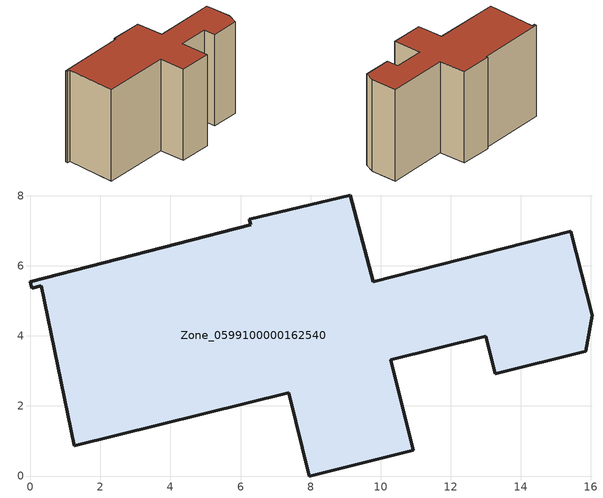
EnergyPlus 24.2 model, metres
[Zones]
Zone_0599100000162540
 floor ground (C_G): 9.79,5.54 15.43,6.99 16.04,4.59 15.85,3.57 13.27,2.92 13,3.99 10.29,3.32 10.93,0.74 7.96,0 7.37,2.38 1.25,0.86 0.31,5.43 0.05,5.35 0,5.54 6.29,7.17 6.25,7.32 9.13,8.02 z0
 wall outside (C_F): 7.37,2.38 7.96,0 10.93,0.74 10.29,3.32 13,3.99 13.27,2.92 15.85,3.57 16.04,4.59 15.43,6.99 9.79,5.54 9.13,8.02 6.25,7.32 6.29,7.17 0,5.54 0.05,5.35 0.31,5.43 1.25,0.86 7.37,2.38 z0:8.8
 roof outside (C_R): 6.29,7.17 0,5.54 0.05,5.35 0.31,5.43 1.25,0.86 7.37,2.38 7.96,0 10.93,0.74 10.29,3.32 13,3.99 13.27,2.92 15.85,3.57 16.04,4.59 15.43,6.99 9.79,5.54 9.13,8.02 6.25,7.32 z8.8
[BUILDING]
Pand.0599100000162540: North Axis=0; Terrain=City; Loads Convergence Tolerance Value=0.04; Temperature Convergence Tolerance Value=0.4; Solar Distribution=FullExterior; Maximum Number of Warmup Days=25; Minimum Number of Warmup Days=1
[Site:Location]
Rotterdam.The.Hague.AP_ZH_NLD Design_Conditions: Latitude=51.96; Longitude=4.45; Time Zone=1; Elevation=-4.5
[SITE:GROUNDTEMPERATURE:BUILDINGSURFACE]
18, 18, 18, 18, 18, 18, 18, 18, 18, 18, 18, 18
[MATERIAL] Thermal Absorptance=0.9; Solar Absorptance=0.7; Visible Absorptance=0.7
Name | Roughness | Thickness | Conductivity | Density | Specific Heat
G.TI.1965-1974 | MediumSmooth | 0.15 | 0.882353 | 540 | 1210
F.TI.1965-1974 | Rough | 0.3 | 0.697674 | 1920 | 840
R.TI.1965-1974 | MediumRough | 0.2 | 0.232558 | 1500 | 1000
[CONSTRUCTION]
C_G: G.TI.1965-1974
C_F: F.TI.1965-1974
C_R: R.TI.1965-1974
[ZONE]
Zone_0599100000162540: Type=1; Multiplier=1; Ceiling Height=Autocalculate; Volume=Autocalculate; Floor Area=autocalculate; Part of Total Floor Area=Yes
[ZONEINFILTRATION:DESIGNFLOWRATE]
Infil_Zone_0599100000162540: Zone or ZoneList or Space or SpaceList=Zone_0599100000162540; Schedule=AlwaysOn; Design Flow Rate Calculation Method=Flow/Area; Flow Rate per Floor Area=0.003; Constant Term Coefficient=1; Temperature Term Coefficient=0; Velocity Term Coefficient=0; Velocity Squared Term Coefficient=0
[HVACTEMPLATE:ZONE:IDEALLOADSAIRSYSTEM]
Zone_0599100000162540: Maximum Heating Supply Air Temperature=50; Minimum Cooling Supply Air Temperature=13; Maximum Heating Supply Air Humidity Ratio=0.0156; Minimum Cooling Supply Air Humidity Ratio=0.0077; Heating Limit=NoLimit; Cooling Limit=NoLimit; Dehumidification Control Type=ConstantSensibleHeatRatio; Cooling Sensible Heat Ratio=0.7; Dehumidification Setpoint=60; Humidification Control Type=None; Humidification Setpoint=30; Outdoor Air Method=None; Outdoor Air Flow Rate per Person=0.00944; Outdoor Air Flow Rate per Zone Floor Area=0; Outdoor Air Flow Rate per Zone=0; Demand Controlled Ventilation Type=None; Outdoor Air Economizer Type=NoEconomizer; Heat Recovery Type=None; Sensible Heat Recovery Effectiveness=0.7; Latent Heat Recovery Effectiveness=0.65
[ZONECONTROL:THERMOSTAT]
ThermostatControl_Zone_0599100000162540: Zone or ZoneList=Zone_0599100000162540; Control Type Schedule=DualSetpointControlType; Control 1=Thermostat_Zone_0599100000162540; Temperature Difference Between Cutout And Setpoint=0
[THERMOSTATSETPOINT:DUALSETPOINT]
Thermostat_Zone_0599100000162540: Heating Setpoint Temperature Schedule=HeatingSetpoint_Zone_0599100000162540; Cooling Setpoint Temperature Schedule=CoolingSetpoint_Zone_0599100000162540
[SCHEDULE:COMPACT]
HeatingSetpoint_Zone_0599100000162540: Through: 12/31, For: AllDays, Until: 24:00, 21
CoolingSetpoint_Zone_0599100000162540: Through: 12/31, For: AllDays, Until: 24:00, 24
DualSetpointControlType: Through: 12/31, For: AllDays, Until: 24:00, 4
AlwaysOn: Through: 12/31, For: AllDays, Until: 24:00, 1
